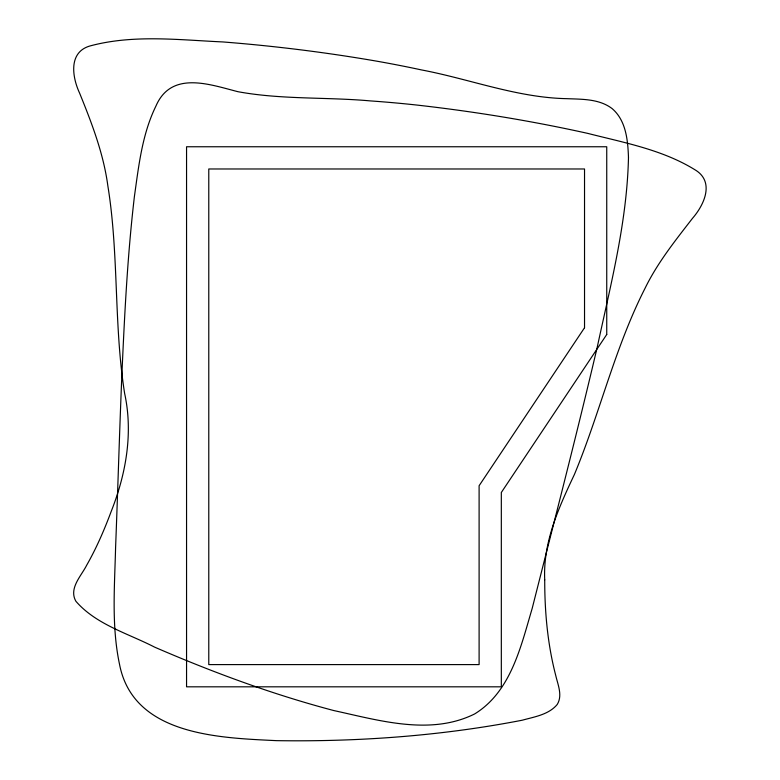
<?xml version="1.0" encoding="UTF-8"?>
<svg xmlns="http://www.w3.org/2000/svg" width="780" height="780" viewBox="0 0 780 780"><rect width="100%" height="100%" fill="white"/><g stroke="black" fill="none" stroke-linecap="round" stroke-linejoin="round"><path stroke-width="1.17" d="M544.723 579.852C544.674 611.988 547.628 644.348 555.75 675.509C557.875 684.791 562.78 695.497 557.212 704.486C548.701 714.714 534.446 716.81 522.327 720.193C441.47 735.891 358.751 741.887 276.452 740.649C219.18 737.841 133.195 735.511 119.506 664.228C111.394 625.892 114.64 586.404 115.586 547.55C117.877 489.002 119.506 430.423 122.002 371.875C124.634 313.228 127.569 254.524 134.443 196.18C138.752 165.701 142.165 134.16 155.883 106.168C171.317 70.249 209.752 84.532 237.998 91.709C281.707 99.742 326.459 96.944 370.578 100.922A1195.204 1195.204 0 0 1 417.29 105.105C474.552 111.579 531.511 120.89 587.769 133.39C624.029 142.633 662.181 149.662 694.483 169.484C715.104 181.282 704.418 204.633 692.504 218.322C675.217 240.649 657.413 262.87 644.992 288.405C614.796 347.763 599.898 413.176 574.421 474.435C558.782 507.575 542.909 542.236 544.723 579.852M628.475 157.482C627.062 221.725 610.74 284.456 597.285 346.964C576.732 434.411 554.239 521.391 532.175 608.468C520.855 646.503 510.968 691.655 474.63 713.953C430.404 735.901 379.197 720.408 333.811 710.56C272.464 694.366 212.784 672.321 154.606 647.127C127.93 633.389 96.115 624.614 75.904 601.283C68.552 588.413 81.208 576.088 86.687 565.207C96.408 548.155 104.237 530.078 111.091 511.709C125.941 474.269 133.312 433.251 124.624 393.403C113.724 324.724 119.008 254.621 107.864 185.962C103.545 153.631 91.777 123.103 79.579 93.073C71.945 76.615 68.182 51.207 91.27 45.62C134.101 34.408 179.166 39.946 222.817 41.935C273.936 45.932 324.889 52.24 375.433 60.938A1195.204 1195.204 0 0 1 421.453 69.917C469.95 79.102 517.033 97.685 566.816 98.67C582.212 99.304 599.255 98.777 612.134 108.605C626.087 120.52 627.861 140.341 628.475 157.482M584.532 327.756L479.105 485.745L479.105 664.599L208.777 664.599L208.777 168.977L584.532 168.977L584.532 327.756M606.742 334.483L501.325 492.482L501.325 686.819L186.556 686.819L186.556 146.757L606.742 146.757L606.742 334.483"/></g></svg>
